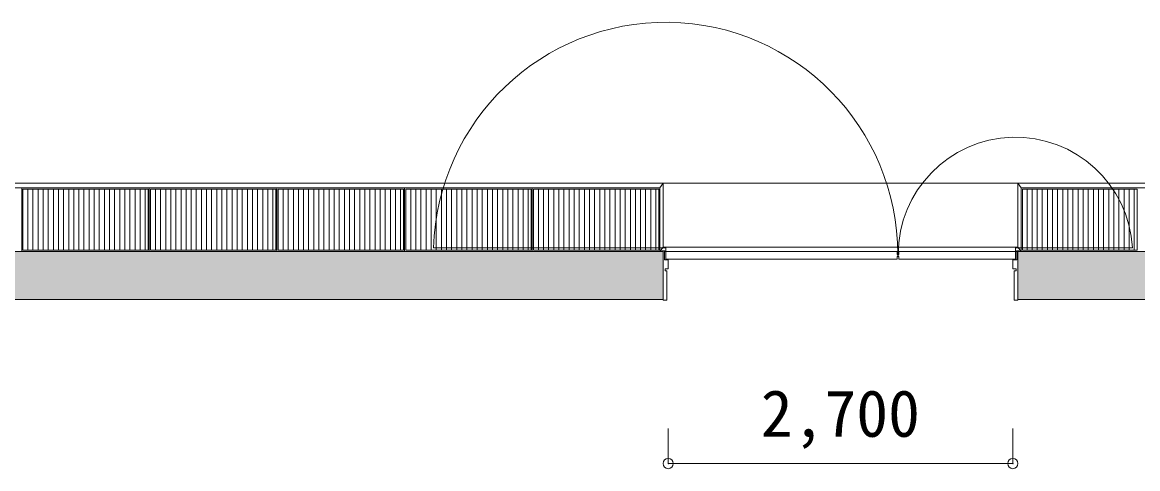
# Model space of a CAD drawing. Units: millimetres, scale not verified. Extents: x -41541 to 40812, y -111456 to -40681.
# Drawn here: x -24225 to -15487, y -91567 to -88070 of the extents above; entities that cross this region are included whole.
import ezdxf
from ezdxf.enums import TextEntityAlignment as Align

# ---------------------------------------------------------------- set-up
doc = ezdxf.new("R2010")
doc.units = ezdxf.units.MM
doc.header["$LTSCALE"] = 200
doc.header["$PDMODE"] = 32
doc.header["$PDSIZE"] = 80
for name, color, linetype, lineweight in [('0-1_躯体', 7, 'Continuous', 9), ('0-2_建具', 7, 'Continuous', 9), ('0-3_仕上', 4, 'Continuous', 5), ('0-6_寸法', 4, 'Continuous', 5)]:
    doc.layers.add(name, color=color, linetype=linetype, lineweight=lineweight)
doc.styles.add('ＭＳ ゴシック', font='')
doc.styles.get('ＭＳ ゴシック').set_extended_font_data('MS Gothic')

msp = doc.modelspace()

# ---------------------------------------------------------------- linework, layer by layer
at = {"layer": '0-1_躯体'}
for p, q in [((-3792.2, -89331.2), (-32816.1, -89331.2)), ((-27321.1, -89366.2), (-19230.1, -89366.2)), ((-19205.1, -89331.2), (-19230.1, -89366.2)), ((-19230.1, -89366.2), (-19230.1, -89866.2)), ((-19205.1, -89831.2), (-19205.1, -89331.2)), ((-16425.1, -89831.2), (-16425.1, -89331.2)), ((-16425.1, -89331.2), (-16400.1, -89366.2)), ((-16400.1, -89366.2), (-16400.1, -89866.2)), ((-16400.1, -89366.2), (-5482.6, -89366.2)), ((-19205.1, -89866.2), (-27316.1, -89866.2)), ((-19205.1, -89831.2), (-19230.1, -89866.2)), ((-19215.1, -89861.2), (-19215.1, -89866.2)), ((-19192.7, -89861.2), (-19215.1, -89861.2)), ((-19205.1, -89831.2), (-16425.1, -89831.2)), ((-19205.1, -89866.2), (-19205.1, -90241.2)), ((-19195.2, -89866.2), (-16435.1, -89866.2)), ((-19195.1, -89866.2), (-19192.6, -89861.2)), ((-16437.7, -89861.2), (-16435.1, -89866.2)), ((-16425.1, -89831.2), (-16400.1, -89866.2)), ((-27316.1, -90241.2), (-19205.1, -90241.2)), ((-16425.1, -90241.2), (-5457.6, -90241.2))]:
    msp.add_line(p, q, dxfattribs=at)
for points in [[(-16437.7, -89861.2), (-16415.1, -89861.2), (-16415.1, -89866.2)], [(-16425.1, -90241.2), (-16425.1, -89866.2), (-5457.6, -89866.2)]]:
    msp.add_lwpolyline(points, dxfattribs=at)
at = {"layer": '0-1_躯体', "color": 9}
for points in [[(-19205.1, -89866.2), (-27316.1, -89866.2), (-19205.1, -90241.2), (-27316.1, -90241.2)], [(6803.9, -89866.2), (-16425.1, -89866.2), (6803.9, -90241.2), (-16425.1, -90241.2)]]:
    msp.add_solid(points, dxfattribs=at)
at = {"layer": '0-2_建具', "color": 4, "lineweight": 5}
for p, q in [((-21002.8, -89836.2), (-19185.1, -89836.2)), ((-19185.1, -89836.2), (-19185.1, -89926.2)), ((-16445.1, -89836.2), (-16445.1, -89926.2)), ((-16445.1, -89836.2), (-15528.1, -89836.2))]:
    msp.add_line(p, q, dxfattribs=at)
at = {"layer": '0-2_建具'}
for p, q in [((-19215.1, -89861.2), (-19192.6, -89861.2)), ((-19215.1, -89861.2), (-19215.1, -89866.2)), ((-19215.1, -89866.2), (-19205.1, -89866.2)), ((-19205.1, -89866.2), (-19205.1, -90246.2)), ((-19192.6, -89861.2), (-19195.1, -89866.2)), ((-19195.1, -89866.2), (-19195.1, -89931.2)), ((-17372.6, -89866.2), (-19185.1, -89866.2)), ((-17372.6, -89866.2), (-17372.6, -89888.7)), ((-17372.6, -89888.7), (-17366.6, -89888.7)), ((-17372.6, -89903.7), (-17366.6, -89903.7)), ((-17372.6, -89903.7), (-17372.6, -89926.2)), ((-17366.6, -89888.7), (-17366.6, -89903.7)), ((-17363.6, -89888.7), (-17363.6, -89903.7)), ((-17357.6, -89888.7), (-17363.6, -89888.7)), ((-17357.6, -89903.7), (-17363.6, -89903.7)), ((-17357.6, -89866.2), (-17357.6, -89888.7)), ((-17357.6, -89866.2), (-16445.1, -89866.2)), ((-17357.6, -89903.7), (-17357.6, -89926.2)), ((-16437.7, -89861.2), (-16435.1, -89866.2)), ((-16415.1, -89861.2), (-16437.7, -89861.2)), ((-16435.1, -89866.2), (-16435.1, -89931.2)), ((-16425.1, -89866.2), (-16425.1, -90246.2)), ((-16415.1, -89866.2), (-16425.1, -89866.2)), ((-16415.1, -89861.2), (-16415.1, -89866.2)), ((-19195.1, -89931.2), (-19165.1, -89931.2)), ((-19185.1, -89926.2), (-17372.6, -89926.2)), ((-19165.1, -89931.2), (-19165.1, -90001.2)), ((-16445.1, -89926.2), (-17357.6, -89926.2)), ((-16435.1, -89931.2), (-16465.1, -89931.2)), ((-16465.1, -89931.2), (-16465.1, -90001.2)), ((-19190.1, -90001.2), (-19190.1, -90016.2)), ((-19190.1, -90001.2), (-19165.1, -90001.2)), ((-16440.1, -90016.2), (-16455.1, -90016.2)), ((-16455.1, -90016.2), (-16455.1, -90246.2)), ((-16440.1, -90001.2), (-16440.1, -90016.2)), ((-19175.1, -90246.2), (-19205.1, -90246.2)), ((-16425.1, -90246.2), (-16455.1, -90246.2))]:
    msp.add_line(p, q, dxfattribs=at)
for points in [[(-19190.1, -90016.2), (-19175.1, -90016.2), (-19175.1, -90246.2)], [(-16440.1, -90001.2), (-16465.1, -90001.2), (-16440.1, -90001.2)]]:
    msp.add_lwpolyline(points, dxfattribs=at)
at = {"layer": '0-2_建具', "color": 4, "lineweight": 5}
for centre, radius, start, end in [((-19185.1, -89888.7), 1818.5, 0, 178.34564), ((-16445.1, -89888.7), 918.5, 3.27672, 180)]:
    msp.add_arc(centre, radius, start, end, dxfattribs=at)
at = {"layer": '0-3_仕上', "color": 7, "lineweight": 9}
for p, q in [((-24220.1, -89856.2), (-24220.1, -89376.2)), ((-23239.6, -89376.2), (-24220.1, -89376.2)), ((-23239.6, -89856.2), (-23239.6, -89376.2)), ((-23220.1, -89856.2), (-23220.1, -89376.2)), ((-22239.6, -89376.2), (-23220.1, -89376.2)), ((-22239.6, -89856.2), (-22239.6, -89376.2)), ((-22220.1, -89856.2), (-22220.1, -89376.2)), ((-21239.6, -89376.2), (-22220.1, -89376.2)), ((-21239.6, -89856.2), (-21239.6, -89376.2)), ((-21220.1, -89856.2), (-21220.1, -89376.2)), ((-20239.6, -89376.2), (-21220.1, -89376.2)), ((-20239.6, -89856.2), (-20239.6, -89376.2)), ((-20220.1, -89856.2), (-20220.1, -89376.2)), ((-19239.6, -89376.2), (-20220.1, -89376.2)), ((-19239.6, -89856.2), (-19239.6, -89376.2)), ((-15482.6, -89366.2), (-16400.1, -89366.2)), ((-15492.1, -89856.2), (-15492.1, -89376.2)), ((-23239.6, -89856.2), (-24220.1, -89856.2)), ((-22239.6, -89856.2), (-23220.1, -89856.2)), ((-21239.6, -89856.2), (-22220.1, -89856.2)), ((-20239.6, -89856.2), (-21220.1, -89856.2)), ((-19239.6, -89856.2), (-20220.1, -89856.2)), ((-15492.1, -89856.2), (-16390.1, -89856.2))]:
    msp.add_line(p, q, dxfattribs=at)
at = {"layer": '0-3_仕上'}
for p, q in [((-24181.9, -89856.2), (-24181.9, -89376.2)), ((-24141.9, -89856.2), (-24141.9, -89376.2)), ((-24101.9, -89856.2), (-24101.9, -89376.2)), ((-24061.9, -89856.2), (-24061.9, -89376.2)), ((-24021.9, -89856.2), (-24021.9, -89376.2)), ((-23981.9, -89856.2), (-23981.9, -89376.2)), ((-23941.9, -89856.2), (-23941.9, -89376.2)), ((-23901.9, -89856.2), (-23901.9, -89376.2)), ((-23861.9, -89856.2), (-23861.9, -89376.2)), ((-23821.9, -89856.2), (-23821.9, -89376.2)), ((-23781.9, -89856.2), (-23781.9, -89376.2)), ((-23741.9, -89856.2), (-23741.9, -89376.2)), ((-23701.9, -89856.2), (-23701.9, -89376.2)), ((-23661.9, -89856.2), (-23661.9, -89376.2)), ((-23621.9, -89856.2), (-23621.9, -89376.2)), ((-23581.9, -89856.2), (-23581.9, -89376.2)), ((-23541.9, -89856.2), (-23541.9, -89376.2)), ((-23501.9, -89856.2), (-23501.9, -89376.2)), ((-23461.9, -89856.2), (-23461.9, -89376.2)), ((-23421.9, -89856.2), (-23421.9, -89376.2)), ((-23381.9, -89856.2), (-23381.9, -89376.2)), ((-23341.9, -89856.2), (-23341.9, -89376.2)), ((-23301.9, -89856.2), (-23301.9, -89376.2)), ((-23261.9, -89856.2), (-23261.9, -89376.2)), ((-23181.9, -89856.2), (-23181.9, -89376.2)), ((-23141.9, -89856.2), (-23141.9, -89376.2)), ((-23101.9, -89856.2), (-23101.9, -89376.2)), ((-23061.9, -89856.2), (-23061.9, -89376.2)), ((-23021.9, -89856.2), (-23021.9, -89376.2)), ((-22981.9, -89856.2), (-22981.9, -89376.2)), ((-22941.9, -89856.2), (-22941.9, -89376.2)), ((-22901.9, -89856.2), (-22901.9, -89376.2)), ((-22861.9, -89856.2), (-22861.9, -89376.2)), ((-22821.9, -89856.2), (-22821.9, -89376.2)), ((-22781.9, -89856.2), (-22781.9, -89376.2)), ((-22741.9, -89856.2), (-22741.9, -89376.2)), ((-22701.9, -89856.2), (-22701.9, -89376.2)), ((-22661.9, -89856.2), (-22661.9, -89376.2)), ((-22621.9, -89856.2), (-22621.9, -89376.2)), ((-22581.9, -89856.2), (-22581.9, -89376.2)), ((-22541.9, -89856.2), (-22541.9, -89376.2)), ((-22501.9, -89856.2), (-22501.9, -89376.2)), ((-22461.9, -89856.2), (-22461.9, -89376.2)), ((-22421.9, -89856.2), (-22421.9, -89376.2)), ((-22381.9, -89856.2), (-22381.9, -89376.2)), ((-22341.9, -89856.2), (-22341.9, -89376.2)), ((-22301.9, -89856.2), (-22301.9, -89376.2)), ((-22261.9, -89856.2), (-22261.9, -89376.2)), ((-22181.9, -89856.2), (-22181.9, -89376.2)), ((-22141.9, -89856.2), (-22141.9, -89376.2)), ((-22101.9, -89856.2), (-22101.9, -89376.2)), ((-22061.9, -89856.2), (-22061.9, -89376.2)), ((-22021.9, -89856.2), (-22021.9, -89376.2)), ((-21981.9, -89856.2), (-21981.9, -89376.2)), ((-21941.9, -89856.2), (-21941.9, -89376.2)), ((-21901.9, -89856.2), (-21901.9, -89376.2)), ((-21861.9, -89856.2), (-21861.9, -89376.2)), ((-21821.9, -89856.2), (-21821.9, -89376.2)), ((-21781.9, -89856.2), (-21781.9, -89376.2)), ((-21741.9, -89856.2), (-21741.9, -89376.2)), ((-21701.9, -89856.2), (-21701.9, -89376.2)), ((-21661.9, -89856.2), (-21661.9, -89376.2)), ((-21621.9, -89856.2), (-21621.9, -89376.2)), ((-21581.9, -89856.2), (-21581.9, -89376.2)), ((-21541.9, -89856.2), (-21541.9, -89376.2)), ((-21501.9, -89856.2), (-21501.9, -89376.2)), ((-21461.9, -89856.2), (-21461.9, -89376.2)), ((-21421.9, -89856.2), (-21421.9, -89376.2)), ((-21381.9, -89856.2), (-21381.9, -89376.2)), ((-21341.9, -89856.2), (-21341.9, -89376.2)), ((-21301.9, -89856.2), (-21301.9, -89376.2)), ((-21261.9, -89856.2), (-21261.9, -89376.2)), ((-21181.9, -89856.2), (-21181.9, -89376.2)), ((-21141.9, -89856.2), (-21141.9, -89376.2)), ((-21101.9, -89856.2), (-21101.9, -89376.2)), ((-21061.9, -89856.2), (-21061.9, -89376.2)), ((-21021.9, -89856.2), (-21021.9, -89376.2)), ((-20981.9, -89856.2), (-20981.9, -89376.2)), ((-20941.9, -89856.2), (-20941.9, -89376.2)), ((-20901.9, -89856.2), (-20901.9, -89376.2)), ((-20861.9, -89856.2), (-20861.9, -89376.2)), ((-20821.9, -89856.2), (-20821.9, -89376.2)), ((-20781.9, -89856.2), (-20781.9, -89376.2)), ((-20741.9, -89856.2), (-20741.9, -89376.2)), ((-20701.9, -89856.2), (-20701.9, -89376.2)), ((-20661.9, -89856.2), (-20661.9, -89376.2)), ((-20621.9, -89856.2), (-20621.9, -89376.2)), ((-20581.9, -89856.2), (-20581.9, -89376.2)), ((-20541.9, -89856.2), (-20541.9, -89376.2)), ((-20501.9, -89856.2), (-20501.9, -89376.2)), ((-20461.9, -89856.2), (-20461.9, -89376.2)), ((-20421.9, -89856.2), (-20421.9, -89376.2)), ((-20381.9, -89856.2), (-20381.9, -89376.2)), ((-20341.9, -89856.2), (-20341.9, -89376.2)), ((-20301.9, -89856.2), (-20301.9, -89376.2)), ((-20261.9, -89856.2), (-20261.9, -89376.2)), ((-20181.9, -89856.2), (-20181.9, -89376.2)), ((-20141.9, -89856.2), (-20141.9, -89376.2)), ((-20101.9, -89856.2), (-20101.9, -89376.2)), ((-20061.9, -89856.2), (-20061.9, -89376.2)), ((-20021.9, -89856.2), (-20021.9, -89376.2)), ((-19981.9, -89856.2), (-19981.9, -89376.2)), ((-19941.9, -89856.2), (-19941.9, -89376.2)), ((-19901.9, -89856.2), (-19901.9, -89376.2)), ((-19861.9, -89856.2), (-19861.9, -89376.2)), ((-19821.9, -89856.2), (-19821.9, -89376.2)), ((-19781.9, -89856.2), (-19781.9, -89376.2)), ((-19741.9, -89856.2), (-19741.9, -89376.2)), ((-19701.9, -89856.2), (-19701.9, -89376.2)), ((-19661.9, -89856.2), (-19661.9, -89376.2)), ((-19621.9, -89856.2), (-19621.9, -89376.2)), ((-19581.9, -89856.2), (-19581.9, -89376.2)), ((-19541.9, -89856.2), (-19541.9, -89376.2)), ((-19501.9, -89856.2), (-19501.9, -89376.2)), ((-19461.9, -89856.2), (-19461.9, -89376.2)), ((-19421.9, -89856.2), (-19421.9, -89376.2)), ((-19381.9, -89856.2), (-19381.9, -89376.2)), ((-19341.9, -89856.2), (-19341.9, -89376.2)), ((-19301.9, -89856.2), (-19301.9, -89376.2)), ((-19261.9, -89856.2), (-19261.9, -89376.2)), ((-16354.4, -89856.2), (-16354.4, -89376.2)), ((-16314.4, -89856.2), (-16314.4, -89376.2)), ((-16274.4, -89856.2), (-16274.4, -89376.2)), ((-16234.4, -89856.2), (-16234.4, -89376.2)), ((-16194.4, -89856.2), (-16194.4, -89376.2)), ((-16154.4, -89856.2), (-16154.4, -89376.2)), ((-16114.4, -89856.2), (-16114.4, -89376.2)), ((-16074.4, -89856.2), (-16074.4, -89376.2)), ((-16034.4, -89856.2), (-16034.4, -89376.2)), ((-15994.4, -89856.2), (-15994.4, -89376.2)), ((-15954.4, -89856.2), (-15954.4, -89376.2)), ((-15914.4, -89856.2), (-15914.4, -89376.2)), ((-15874.4, -89856.2), (-15874.4, -89376.2)), ((-15834.4, -89856.2), (-15834.4, -89376.2)), ((-15794.4, -89856.2), (-15794.4, -89376.2)), ((-15754.4, -89856.2), (-15754.4, -89376.2)), ((-15714.4, -89856.2), (-15714.4, -89376.2)), ((-15674.4, -89856.2), (-15674.4, -89376.2)), ((-15634.4, -89856.2), (-15634.4, -89376.2)), ((-15594.4, -89856.2), (-15594.4, -89376.2)), ((-15554.4, -89856.2), (-15554.4, -89376.2)), ((-15514.4, -89856.2), (-15514.4, -89376.2))]:
    msp.add_line(p, q, dxfattribs=at)
at = {"layer": '0-3_仕上', "color": 7, "lineweight": 9}
for points in [[(-23230.1, -89866.2), (-23230.1, -89366.2), (-24230.1, -89366.2)], [(-23230.1, -89866.2), (-24230.1, -89866.2), (-24230.1, -89366.2)], [(-22230.1, -89866.2), (-22230.1, -89366.2), (-23230.1, -89366.2)], [(-22230.1, -89866.2), (-23230.1, -89866.2), (-23230.1, -89366.2)], [(-21230.1, -89866.2), (-21230.1, -89366.2), (-22230.1, -89366.2)], [(-21230.1, -89866.2), (-22230.1, -89866.2), (-22230.1, -89366.2)], [(-20230.1, -89866.2), (-20230.1, -89366.2), (-21230.1, -89366.2)], [(-20230.1, -89866.2), (-21230.1, -89866.2), (-21230.1, -89366.2)], [(-19230.1, -89866.2), (-19230.1, -89366.2), (-20230.1, -89366.2)], [(-19230.1, -89866.2), (-20230.1, -89866.2), (-20230.1, -89366.2)], [(-15482.6, -89866.2), (-16400.1, -89866.2), (-16400.1, -89366.2)], [(-15492.1, -89376.2), (-16390.1, -89376.2), (-16390.1, -89856.2)]]:
    msp.add_lwpolyline(points, dxfattribs=at)
at = {"layer": '0-6_寸法'}
for p, q in [((-19165.1, -91526.9), (-19165.1, -91252.8)), ((-16465.1, -91526.9), (-16465.1, -91252.8)), ((-16465.1, -91526.9), (-19165.1, -91526.9))]:
    msp.add_line(p, q, dxfattribs=at)
for p in [(-19165.1, -91526.9), (-16465.1, -91526.9)]:
    msp.add_point(p, dxfattribs=at)

# ---------------------------------------------------------------- texts
at = {"layer": '0-6_寸法', "style": 'ＭＳ ゴシック'}
msp.add_text('2,700', height=366.6, dxfattribs=at).set_placement((-18440.1, -91426.9), align=Align.BOTTOM_LEFT)

doc.saveas('drawing.dxf')
